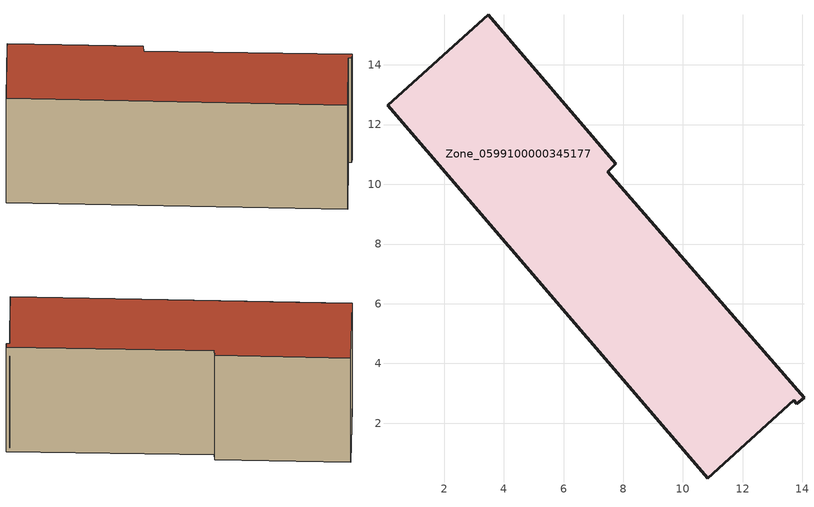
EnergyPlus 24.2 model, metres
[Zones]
Zone_0599100000345177
 floor ground (C_G): 0.11,12.65 3.48,15.68 7.75,10.7 7.48,10.41 14.05,2.85 13.8,2.64 13.7,2.77 10.82,0.16 z0
 wall outside (C_F): 3.48,15.68 0.11,12.65 10.82,0.16 13.7,2.77 13.8,2.64 14.05,2.85 7.48,10.41 7.75,10.7 3.48,15.68 z0:6.16
 roof outside (C_R): 14.05,2.85 7.48,10.41 7.75,10.7 3.48,15.68 0.11,12.65 10.82,0.16 13.7,2.77 13.8,2.64 z6.16
[BUILDING]
Pand.0599100000345177: North Axis=0; Terrain=City; Loads Convergence Tolerance Value=0.04; Temperature Convergence Tolerance Value=0.4; Solar Distribution=FullExterior; Maximum Number of Warmup Days=25; Minimum Number of Warmup Days=1
[Site:Location]
Rotterdam.The.Hague.AP_ZH_NLD Design_Conditions: Latitude=51.96; Longitude=4.45; Time Zone=1; Elevation=-4.5
[SITE:GROUNDTEMPERATURE:BUILDINGSURFACE]
18, 18, 18, 18, 18, 18, 18, 18, 18, 18, 18, 18
[MATERIAL] Thermal Absorptance=0.9; Solar Absorptance=0.7; Visible Absorptance=0.7
Name | Roughness | Thickness | Conductivity | Density | Specific Heat
G.TC.1992-2005 | MediumSmooth | 0.15 | 0.06 | 540 | 1210
F.TC.1992-2005 | Rough | 0.3 | 0.12 | 1920 | 840
R.TC.1992-2005 | MediumRough | 0.2 | 0.08 | 1500 | 1000
[CONSTRUCTION]
C_G: G.TC.1992-2005
C_F: F.TC.1992-2005
C_R: R.TC.1992-2005
[ZONE]
Zone_0599100000345177: Type=1; Multiplier=1; Ceiling Height=Autocalculate; Volume=Autocalculate; Floor Area=autocalculate; Part of Total Floor Area=Yes
[ZONEINFILTRATION:DESIGNFLOWRATE]
Infil_Zone_0599100000345177: Zone or ZoneList or Space or SpaceList=Zone_0599100000345177; Schedule=AlwaysOn; Design Flow Rate Calculation Method=Flow/Area; Flow Rate per Floor Area=0.0015; Constant Term Coefficient=1; Temperature Term Coefficient=0; Velocity Term Coefficient=0; Velocity Squared Term Coefficient=0
[HVACTEMPLATE:ZONE:IDEALLOADSAIRSYSTEM]
Zone_0599100000345177: Maximum Heating Supply Air Temperature=50; Minimum Cooling Supply Air Temperature=13; Maximum Heating Supply Air Humidity Ratio=0.0156; Minimum Cooling Supply Air Humidity Ratio=0.0077; Heating Limit=NoLimit; Cooling Limit=NoLimit; Dehumidification Control Type=ConstantSensibleHeatRatio; Cooling Sensible Heat Ratio=0.7; Dehumidification Setpoint=60; Humidification Control Type=None; Humidification Setpoint=30; Outdoor Air Method=None; Outdoor Air Flow Rate per Person=0.00944; Outdoor Air Flow Rate per Zone Floor Area=0; Outdoor Air Flow Rate per Zone=0; Demand Controlled Ventilation Type=None; Outdoor Air Economizer Type=NoEconomizer; Heat Recovery Type=None; Sensible Heat Recovery Effectiveness=0.7; Latent Heat Recovery Effectiveness=0.65
[ZONECONTROL:THERMOSTAT]
ThermostatControl_Zone_0599100000345177: Zone or ZoneList=Zone_0599100000345177; Control Type Schedule=DualSetpointControlType; Control 1=Thermostat_Zone_0599100000345177; Temperature Difference Between Cutout And Setpoint=0
[THERMOSTATSETPOINT:DUALSETPOINT]
Thermostat_Zone_0599100000345177: Heating Setpoint Temperature Schedule=HeatingSetpoint_Zone_0599100000345177; Cooling Setpoint Temperature Schedule=CoolingSetpoint_Zone_0599100000345177
[SCHEDULE:COMPACT]
HeatingSetpoint_Zone_0599100000345177: Through: 12/31, For: AllDays, Until: 24:00, 21
CoolingSetpoint_Zone_0599100000345177: Through: 12/31, For: AllDays, Until: 24:00, 24
DualSetpointControlType: Through: 12/31, For: AllDays, Until: 24:00, 4
AlwaysOn: Through: 12/31, For: AllDays, Until: 24:00, 1
